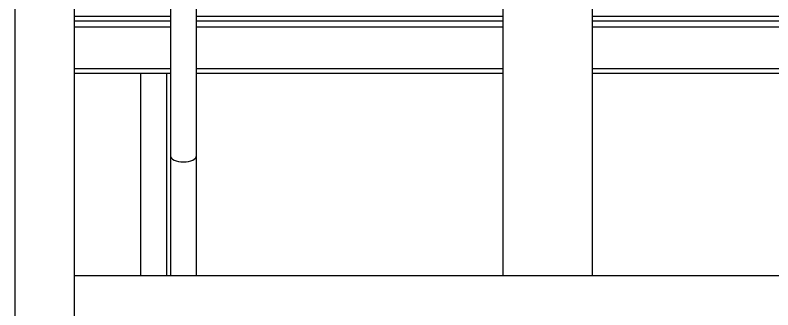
# Model space of a CAD drawing. Extents: x -681219 to -550379, y -242630 to -158199.
# Drawn here: x -639715 to -638525, y -179210 to -178747 of the extents above; entities that cross this region are included whole.
import ezdxf

# ---------------------------------------------------------------- set-up
doc = ezdxf.new("R2010")
doc.units = 0
doc.header["$LTSCALE"] = 1000
for name, color, linetype in [('$TD_AUDIT_GENERATED_(2381)', 7, 'CONTINUOUS'), ('$TD_AUDIT_GENERATED_(24C)', 7, 'CONTINUOUS'), ('$TD_AUDIT_GENERATED_(2AE)', 7, 'CONTINUOUS'), ('$TD_AUDIT_GENERATED_(2E2C)', 7, 'CONTINUOUS'), ('$TD_AUDIT_GENERATED_(2E8)', 7, 'CONTINUOUS')]:
    doc.layers.add(name, color=color, linetype=linetype)

msp = doc.modelspace()

# ---------------------------------------------------------------- linework, layer by layer
at = {"layer": '$TD_AUDIT_GENERATED_(2381)', "color": 7, "linetype": 'Continuous'}
for p, q in [((-639518.1997, -178838.4935), (-639518.1997, -179156.4514)), ((-639477.0522, -179156.4514), (-639477.0522, -178838.4935))]:
    msp.add_line(p, q, dxfattribs=at)
at = {"layer": '$TD_AUDIT_GENERATED_(24C)', "color": 7, "linetype": 'Continuous'}
for p, q in [((-639715.3905, -179567.9264), (-639715.3905, -177529.2551)), ((-639621.8734, -179567.9264), (-639621.8734, -177529.2551)), ((-639621.8734, -179287.3753), (-639621.8734, -179156.4514)), ((-639621.8734, -179156.4514), (-638948.5508, -179156.4514)), ((-638808.2753, -179156.4514), (-636437.6186, -179156.4514))]:
    msp.add_line(p, q, dxfattribs=at)
at = {"layer": '$TD_AUDIT_GENERATED_(2AE)', "color": 7, "linetype": 'Continuous'}
for p, q in [((-638948.5508, -179156.4514), (-638948.5508, -177622.7721)), ((-638808.2753, -179156.4514), (-638808.2753, -177622.7721)), ((-638948.5508, -179156.4514), (-638808.2753, -179156.4514))]:
    msp.add_line(p, q, dxfattribs=at)
at = {"layer": '$TD_AUDIT_GENERATED_(2E2C)', "color": 7, "linetype": 'Continuous'}
for p, q in [((-639471.4412, -178695.3418), (-639471.4412, -178967.8371)), ((-639430.2937, -178967.8371), (-639430.2937, -178695.3418)), ((-639471.4412, -178967.8371), (-639471.4412, -179156.4514)), ((-639430.2937, -179156.4514), (-639430.2937, -178967.8371))]:
    msp.add_line(p, q, dxfattribs=at)
msp.add_ellipse((-639450.8674, -178967.8371), major_axis=(20.5737, 0), ratio=0.485642931, start_param=3.141592654, end_param=6.283185307, dxfattribs=at)
at = {"layer": '$TD_AUDIT_GENERATED_(2E8)', "color": 7, "linetype": 'Continuous'}
for p, q in [((-639621.8734, -178748.7172), (-639471.4412, -178748.7172)), ((-639430.2937, -178748.7172), (-638948.5508, -178748.7172)), ((-638808.2753, -178748.7172), (-637416.7419, -178748.7172)), ((-639471.4412, -178756.1985), (-639621.8734, -178756.1985)), ((-638948.5508, -178756.1985), (-639430.2937, -178756.1985)), ((-637416.7419, -178756.1985), (-638808.2753, -178756.1985)), ((-639471.4412, -178765.5502), (-639621.8734, -178765.5502)), ((-638948.5508, -178765.5502), (-639430.2937, -178765.5502)), ((-638116.2493, -178765.5502), (-638808.2753, -178765.5502)), ((-639621.8734, -178831.0122), (-639471.4412, -178831.0122)), ((-639430.2937, -178831.0122), (-638948.5508, -178831.0122)), ((-638808.2753, -178831.0122), (-638116.2493, -178831.0122)), ((-639471.4412, -178838.4935), (-639621.8734, -178838.4935)), ((-638948.5508, -178838.4935), (-639430.2937, -178838.4935)), ((-638116.2493, -178838.4935), (-638808.2753, -178838.4935))]:
    msp.add_line(p, q, dxfattribs=at)

doc.saveas('drawing.dxf')
